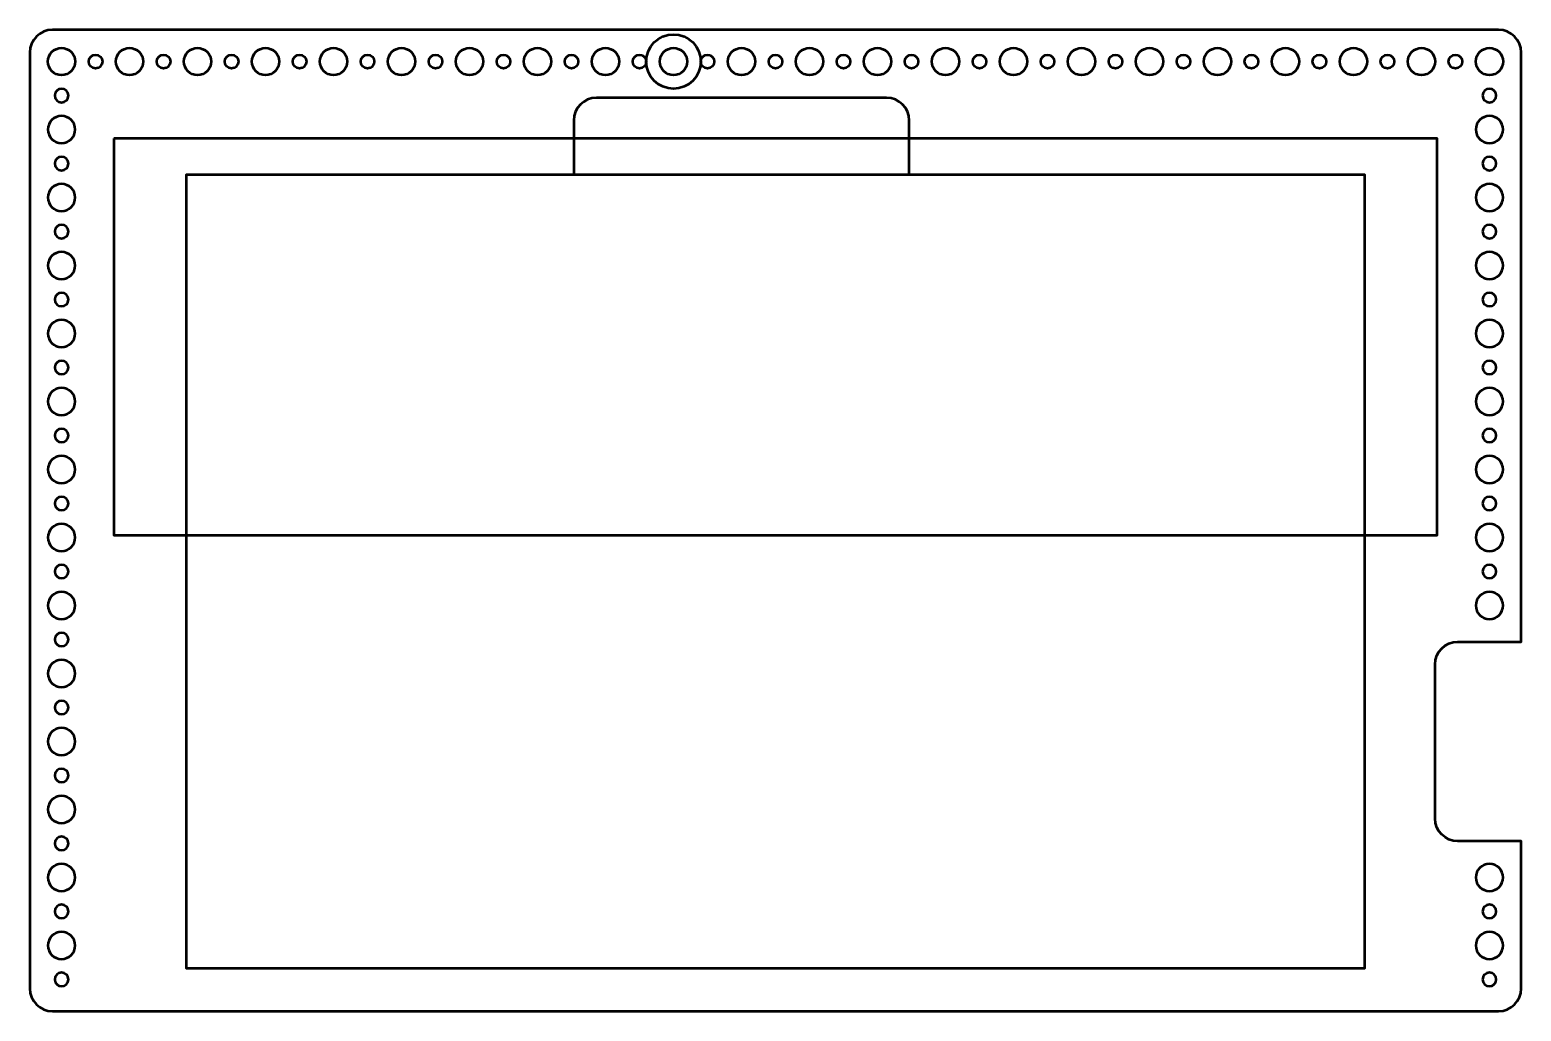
# Model space of a CAD drawing. Header units: centimetres. Extents: x -16.4 to 16.4, y -22.8 to 22.8.
# Drawn here: x -16.45 to 16.45, y -22.82 to -1.18 of the extents above; entities that cross this region are included whole.
import ezdxf

# ---------------------------------------------------------------- set-up
doc = ezdxf.new("R2010")
doc.units = ezdxf.units.CM
doc.header["$MEASUREMENT"] = 0
doc.layers.add('Layer 1', color=7, linetype='Continuous')

msp = doc.modelspace()

# ---------------------------------------------------------------- linework, layer by layer
at = {"layer": 'Layer 1', "color": 30, "lineweight": 53}
msp.add_lwpolyline([(-13, -21.875), (13, -21.875), (13, -4.375), (-13, -4.375), (-13, -21.875)], close=True, dxfattribs=at)
at = {"layer": 'Layer 1', "color": 4, "lineweight": 53}
msp.add_ellipse((-2.24999, -1.87501), major_axis=(0, 0.60001), ratio=1, dxfattribs=at)
at = {"layer": 'Layer 1', "lineweight": 53}
for centre, major_axis in [((-15.74999, -1.87501), (0, 0.30001)), ((-14.24999, -1.87501), (0, 0.30001)), ((-12.74999, -1.87501), (0, 0.30001)), ((-11.24999, -1.87501), (0, 0.30001)), ((-9.74999, -1.87501), (0, 0.30001)), ((-8.24999, -1.87501), (0, 0.30001)), ((-6.74999, -1.87501), (0, 0.30001)), ((-5.24999, -1.87501), (0, 0.30001)), ((-3.74999, -1.87501), (0, 0.30001)), ((-2.24999, -1.87501), (0, 0.30001)), ((-0.74999, -1.87501), (0, 0.30001)), ((0.75001, -1.87501), (0, 0.30001)), ((2.25001, -1.87501), (0, 0.30001)), ((3.75001, -1.87501), (0, 0.30001)), ((5.25001, -1.87501), (0, 0.30001)), ((6.75001, -1.87501), (0, 0.30001)), ((8.25001, -1.87501), (0, 0.30001)), ((9.75001, -1.87501), (0, 0.30001)), ((11.25001, -1.87501), (0, 0.30001)), ((12.75001, -1.87501), (0, 0.30001)), ((14.25001, -1.87501), (0, 0.30001)), ((15.75001, -1.87501), (0, 0.30001)), ((-15, -1.875), (0, 0.15)), ((-13.5, -1.875), (0, 0.15)), ((-12, -1.875), (0, 0.15)), ((-10.5, -1.875), (0, 0.15)), ((-9, -1.875), (0, 0.15)), ((-7.5, -1.875), (0, 0.15)), ((-6, -1.875), (0, 0.15)), ((-4.5, -1.875), (0, 0.15)), ((-3, -1.875), (0, 0.15)), ((-1.5, -1.875), (0, 0.15)), ((0, -1.875), (0, 0.15)), ((1.5, -1.875), (0, 0.15)), ((3, -1.875), (0, 0.15)), ((4.5, -1.875), (0, 0.15)), ((6, -1.875), (0, 0.15)), ((7.5, -1.875), (0, 0.15)), ((9, -1.875), (0, 0.15)), ((10.5, -1.875), (0, 0.15)), ((12, -1.875), (0, 0.15)), ((13.5, -1.875), (0, 0.15)), ((15, -1.875), (0, 0.15))]:
    msp.add_ellipse(centre, major_axis=major_axis, ratio=1, dxfattribs=at)
for points, knots in [([(-16.45, -22.325), (-16.45, -22.325), (-16.45, -1.675), (-16.45, -1.675), (-16.45, -1.675), (-16.45, -1.39886), (-16.22614, -1.175), (-15.95, -1.175), (-15.95, -1.175), (-15.95, -1.175), (15.95, -1.175), (15.95, -1.175), (15.95, -1.175), (16.22614, -1.175), (16.45, -1.39886), (16.45, -1.675), (16.45, -1.675), (16.45, -1.675), (16.45, -14.675), (16.45, -14.675), (16.45, -14.675), (16.45, -14.675), (15.05, -14.675), (15.05, -14.675), (15.05, -14.675), (14.77386, -14.675), (14.55, -14.89886), (14.55, -15.175), (14.55, -15.175), (14.55, -15.175), (14.55, -18.575), (14.55, -18.575), (14.55, -18.575), (14.55, -18.85114), (14.77386, -19.075), (15.05, -19.075), (15.05, -19.075), (15.05, -19.075), (16.45, -19.075), (16.45, -19.075), (16.45, -19.075), (16.45, -19.075), (16.45, -22.325), (16.45, -22.325), (16.45, -22.325), (16.45, -22.60114), (16.22614, -22.825), (15.95, -22.825), (15.95, -22.825), (15.95, -22.825), (-15.95, -22.825), (-15.95, -22.825), (-15.95, -22.825), (-16.22614, -22.825), (-16.45, -22.60114), (-16.45, -22.325)], [0, 0, 0, 0, 0.06666667, 0.06666667, 0.06666667, 0.06666667, 0.13333333, 0.13333333, 0.13333333, 0.13333333, 0.2, 0.2, 0.2, 0.2, 0.26666667, 0.26666667, 0.26666667, 0.26666667, 0.33333333, 0.33333333, 0.33333333, 0.33333333, 0.4, 0.4, 0.4, 0.4, 0.46666667, 0.46666667, 0.46666667, 0.46666667, 0.53333333, 0.53333333, 0.53333333, 0.53333333, 0.6, 0.6, 0.6, 0.6, 0.66666667, 0.66666667, 0.66666667, 0.66666667, 0.73333333, 0.73333333, 0.73333333, 0.73333333, 0.8, 0.8, 0.8, 0.8, 0.86666667, 0.86666667, 0.86666667, 0.86666667, 1, 1, 1, 1]), ([(-15.9, -2.625), (-15.9, -2.54216), (-15.83284, -2.475), (-15.75, -2.475), (-15.75, -2.475), (-15.66716, -2.475), (-15.6, -2.54216), (-15.6, -2.625), (-15.6, -2.625), (-15.6, -2.70784), (-15.66716, -2.775), (-15.75, -2.775), (-15.75, -2.775), (-15.83284, -2.775), (-15.9, -2.70784), (-15.9, -2.625)], [0, 0, 0, 0, 0.2, 0.2, 0.2, 0.2, 0.4, 0.4, 0.4, 0.4, 0.6, 0.6, 0.6, 0.6, 1, 1, 1, 1]), ([(15.6, -2.625), (15.6, -2.54216), (15.66716, -2.475), (15.75, -2.475), (15.75, -2.475), (15.83284, -2.475), (15.9, -2.54216), (15.9, -2.625), (15.9, -2.625), (15.9, -2.70784), (15.83284, -2.775), (15.75, -2.775), (15.75, -2.775), (15.66716, -2.775), (15.6, -2.70784), (15.6, -2.625)], [0, 0, 0, 0, 0.2, 0.2, 0.2, 0.2, 0.4, 0.4, 0.4, 0.4, 0.6, 0.6, 0.6, 0.6, 1, 1, 1, 1]), ([(-13, -4.375), (-13, -4.375), (-4.45, -4.375), (-4.45, -4.375), (-4.45, -4.375), (-4.45, -4.375), (-4.45, -3.175), (-4.45, -3.175), (-4.45, -3.175), (-4.45, -2.89886), (-4.22614, -2.675), (-3.95, -2.675), (-3.95, -2.675), (-3.95, -2.675), (2.45, -2.675), (2.45, -2.675), (2.45, -2.675), (2.72614, -2.675), (2.95, -2.89886), (2.95, -3.175), (2.95, -3.175), (2.95, -3.175), (2.95, -4.375), (2.95, -4.375), (2.95, -4.375), (2.95, -4.375), (13, -4.375), (13, -4.375), (13, -4.375), (13, -4.375), (13, -21.875), (13, -21.875), (13, -21.875), (13, -21.875), (-13, -21.875), (-13, -21.875), (-13, -21.875), (-13, -21.875), (-13, -4.375), (-13, -4.375)], [0, 0, 0, 0, 0.09090909, 0.09090909, 0.09090909, 0.09090909, 0.18181818, 0.18181818, 0.18181818, 0.18181818, 0.27272727, 0.27272727, 0.27272727, 0.27272727, 0.36363636, 0.36363636, 0.36363636, 0.36363636, 0.45454545, 0.45454545, 0.45454545, 0.45454545, 0.54545455, 0.54545455, 0.54545455, 0.54545455, 0.63636364, 0.63636364, 0.63636364, 0.63636364, 0.72727273, 0.72727273, 0.72727273, 0.72727273, 0.81818182, 0.81818182, 0.81818182, 0.81818182, 1, 1, 1, 1]), ([(-16.05, -3.375), (-16.05, -3.20931), (-15.91569, -3.075), (-15.75, -3.075), (-15.75, -3.075), (-15.58431, -3.075), (-15.45, -3.20931), (-15.45, -3.375), (-15.45, -3.375), (-15.45, -3.54069), (-15.58431, -3.675), (-15.75, -3.675), (-15.75, -3.675), (-15.91569, -3.675), (-16.05, -3.54069), (-16.05, -3.375)], [0, 0, 0, 0, 0.2, 0.2, 0.2, 0.2, 0.4, 0.4, 0.4, 0.4, 0.6, 0.6, 0.6, 0.6, 1, 1, 1, 1]), ([(15.45, -3.375), (15.45, -3.20931), (15.58431, -3.075), (15.75, -3.075), (15.75, -3.075), (15.91569, -3.075), (16.05, -3.20931), (16.05, -3.375), (16.05, -3.375), (16.05, -3.54069), (15.91569, -3.675), (15.75, -3.675), (15.75, -3.675), (15.58431, -3.675), (15.45, -3.54069), (15.45, -3.375)], [0, 0, 0, 0, 0.2, 0.2, 0.2, 0.2, 0.4, 0.4, 0.4, 0.4, 0.6, 0.6, 0.6, 0.6, 1, 1, 1, 1]), ([(-15.9, -4.125), (-15.9, -4.04216), (-15.83284, -3.975), (-15.75, -3.975), (-15.75, -3.975), (-15.66716, -3.975), (-15.6, -4.04216), (-15.6, -4.125), (-15.6, -4.125), (-15.6, -4.20784), (-15.66716, -4.275), (-15.75, -4.275), (-15.75, -4.275), (-15.83284, -4.275), (-15.9, -4.20784), (-15.9, -4.125)], [0, 0, 0, 0, 0.2, 0.2, 0.2, 0.2, 0.4, 0.4, 0.4, 0.4, 0.6, 0.6, 0.6, 0.6, 1, 1, 1, 1]), ([(15.6, -4.125), (15.6, -4.04216), (15.66716, -3.975), (15.75, -3.975), (15.75, -3.975), (15.83284, -3.975), (15.9, -4.04216), (15.9, -4.125), (15.9, -4.125), (15.9, -4.20784), (15.83284, -4.275), (15.75, -4.275), (15.75, -4.275), (15.66716, -4.275), (15.6, -4.20784), (15.6, -4.125)], [0, 0, 0, 0, 0.2, 0.2, 0.2, 0.2, 0.4, 0.4, 0.4, 0.4, 0.6, 0.6, 0.6, 0.6, 1, 1, 1, 1]), ([(-16.05, -4.875), (-16.05, -4.70931), (-15.91569, -4.575), (-15.75, -4.575), (-15.75, -4.575), (-15.58431, -4.575), (-15.45, -4.70931), (-15.45, -4.875), (-15.45, -4.875), (-15.45, -5.04069), (-15.58431, -5.175), (-15.75, -5.175), (-15.75, -5.175), (-15.91569, -5.175), (-16.05, -5.04069), (-16.05, -4.875)], [0, 0, 0, 0, 0.2, 0.2, 0.2, 0.2, 0.4, 0.4, 0.4, 0.4, 0.6, 0.6, 0.6, 0.6, 1, 1, 1, 1]), ([(15.45, -4.875), (15.45, -4.70931), (15.58431, -4.575), (15.75, -4.575), (15.75, -4.575), (15.91569, -4.575), (16.05, -4.70931), (16.05, -4.875), (16.05, -4.875), (16.05, -5.04069), (15.91569, -5.175), (15.75, -5.175), (15.75, -5.175), (15.58431, -5.175), (15.45, -5.04069), (15.45, -4.875)], [0, 0, 0, 0, 0.2, 0.2, 0.2, 0.2, 0.4, 0.4, 0.4, 0.4, 0.6, 0.6, 0.6, 0.6, 1, 1, 1, 1]), ([(-15.9, -5.625), (-15.9, -5.54216), (-15.83284, -5.475), (-15.75, -5.475), (-15.75, -5.475), (-15.66716, -5.475), (-15.6, -5.54216), (-15.6, -5.625), (-15.6, -5.625), (-15.6, -5.70784), (-15.66716, -5.775), (-15.75, -5.775), (-15.75, -5.775), (-15.83284, -5.775), (-15.9, -5.70784), (-15.9, -5.625)], [0, 0, 0, 0, 0.2, 0.2, 0.2, 0.2, 0.4, 0.4, 0.4, 0.4, 0.6, 0.6, 0.6, 0.6, 1, 1, 1, 1]), ([(15.6, -5.625), (15.6, -5.54216), (15.66716, -5.475), (15.75, -5.475), (15.75, -5.475), (15.83284, -5.475), (15.9, -5.54216), (15.9, -5.625), (15.9, -5.625), (15.9, -5.70784), (15.83284, -5.775), (15.75, -5.775), (15.75, -5.775), (15.66716, -5.775), (15.6, -5.70784), (15.6, -5.625)], [0, 0, 0, 0, 0.2, 0.2, 0.2, 0.2, 0.4, 0.4, 0.4, 0.4, 0.6, 0.6, 0.6, 0.6, 1, 1, 1, 1]), ([(-16.05, -6.375), (-16.05, -6.20931), (-15.91569, -6.075), (-15.75, -6.075), (-15.75, -6.075), (-15.58431, -6.075), (-15.45, -6.20931), (-15.45, -6.375), (-15.45, -6.375), (-15.45, -6.54069), (-15.58431, -6.675), (-15.75, -6.675), (-15.75, -6.675), (-15.91569, -6.675), (-16.05, -6.54069), (-16.05, -6.375)], [0, 0, 0, 0, 0.2, 0.2, 0.2, 0.2, 0.4, 0.4, 0.4, 0.4, 0.6, 0.6, 0.6, 0.6, 1, 1, 1, 1]), ([(15.45, -6.375), (15.45, -6.20931), (15.58431, -6.075), (15.75, -6.075), (15.75, -6.075), (15.91569, -6.075), (16.05, -6.20931), (16.05, -6.375), (16.05, -6.375), (16.05, -6.54069), (15.91569, -6.675), (15.75, -6.675), (15.75, -6.675), (15.58431, -6.675), (15.45, -6.54069), (15.45, -6.375)], [0, 0, 0, 0, 0.2, 0.2, 0.2, 0.2, 0.4, 0.4, 0.4, 0.4, 0.6, 0.6, 0.6, 0.6, 1, 1, 1, 1]), ([(-15.9, -7.125), (-15.9, -7.04216), (-15.83284, -6.975), (-15.75, -6.975), (-15.75, -6.975), (-15.66716, -6.975), (-15.6, -7.04216), (-15.6, -7.125), (-15.6, -7.125), (-15.6, -7.20784), (-15.66716, -7.275), (-15.75, -7.275), (-15.75, -7.275), (-15.83284, -7.275), (-15.9, -7.20784), (-15.9, -7.125)], [0, 0, 0, 0, 0.2, 0.2, 0.2, 0.2, 0.4, 0.4, 0.4, 0.4, 0.6, 0.6, 0.6, 0.6, 1, 1, 1, 1]), ([(15.6, -7.125), (15.6, -7.04216), (15.66716, -6.975), (15.75, -6.975), (15.75, -6.975), (15.83284, -6.975), (15.9, -7.04216), (15.9, -7.125), (15.9, -7.125), (15.9, -7.20784), (15.83284, -7.275), (15.75, -7.275), (15.75, -7.275), (15.66716, -7.275), (15.6, -7.20784), (15.6, -7.125)], [0, 0, 0, 0, 0.2, 0.2, 0.2, 0.2, 0.4, 0.4, 0.4, 0.4, 0.6, 0.6, 0.6, 0.6, 1, 1, 1, 1]), ([(-16.05, -7.875), (-16.05, -7.70931), (-15.91569, -7.575), (-15.75, -7.575), (-15.75, -7.575), (-15.58431, -7.575), (-15.45, -7.70931), (-15.45, -7.875), (-15.45, -7.875), (-15.45, -8.04069), (-15.58431, -8.175), (-15.75, -8.175), (-15.75, -8.175), (-15.91569, -8.175), (-16.05, -8.04069), (-16.05, -7.875)], [0, 0, 0, 0, 0.2, 0.2, 0.2, 0.2, 0.4, 0.4, 0.4, 0.4, 0.6, 0.6, 0.6, 0.6, 1, 1, 1, 1]), ([(15.45, -7.875), (15.45, -7.70931), (15.58431, -7.575), (15.75, -7.575), (15.75, -7.575), (15.91569, -7.575), (16.05, -7.70931), (16.05, -7.875), (16.05, -7.875), (16.05, -8.04069), (15.91569, -8.175), (15.75, -8.175), (15.75, -8.175), (15.58431, -8.175), (15.45, -8.04069), (15.45, -7.875)], [0, 0, 0, 0, 0.2, 0.2, 0.2, 0.2, 0.4, 0.4, 0.4, 0.4, 0.6, 0.6, 0.6, 0.6, 1, 1, 1, 1]), ([(-15.9, -8.625), (-15.9, -8.54216), (-15.83284, -8.475), (-15.75, -8.475), (-15.75, -8.475), (-15.66716, -8.475), (-15.6, -8.54216), (-15.6, -8.625), (-15.6, -8.625), (-15.6, -8.70784), (-15.66716, -8.775), (-15.75, -8.775), (-15.75, -8.775), (-15.83284, -8.775), (-15.9, -8.70784), (-15.9, -8.625)], [0, 0, 0, 0, 0.2, 0.2, 0.2, 0.2, 0.4, 0.4, 0.4, 0.4, 0.6, 0.6, 0.6, 0.6, 1, 1, 1, 1]), ([(15.6, -8.625), (15.6, -8.54216), (15.66716, -8.475), (15.75, -8.475), (15.75, -8.475), (15.83284, -8.475), (15.9, -8.54216), (15.9, -8.625), (15.9, -8.625), (15.9, -8.70784), (15.83284, -8.775), (15.75, -8.775), (15.75, -8.775), (15.66716, -8.775), (15.6, -8.70784), (15.6, -8.625)], [0, 0, 0, 0, 0.2, 0.2, 0.2, 0.2, 0.4, 0.4, 0.4, 0.4, 0.6, 0.6, 0.6, 0.6, 1, 1, 1, 1]), ([(-16.05, -9.375), (-16.05, -9.20931), (-15.91569, -9.075), (-15.75, -9.075), (-15.75, -9.075), (-15.58431, -9.075), (-15.45, -9.20931), (-15.45, -9.375), (-15.45, -9.375), (-15.45, -9.54069), (-15.58431, -9.675), (-15.75, -9.675), (-15.75, -9.675), (-15.91569, -9.675), (-16.05, -9.54069), (-16.05, -9.375)], [0, 0, 0, 0, 0.2, 0.2, 0.2, 0.2, 0.4, 0.4, 0.4, 0.4, 0.6, 0.6, 0.6, 0.6, 1, 1, 1, 1]), ([(15.45, -9.375), (15.45, -9.20931), (15.58431, -9.075), (15.75, -9.075), (15.75, -9.075), (15.91569, -9.075), (16.05, -9.20931), (16.05, -9.375), (16.05, -9.375), (16.05, -9.54069), (15.91569, -9.675), (15.75, -9.675), (15.75, -9.675), (15.58431, -9.675), (15.45, -9.54069), (15.45, -9.375)], [0, 0, 0, 0, 0.2, 0.2, 0.2, 0.2, 0.4, 0.4, 0.4, 0.4, 0.6, 0.6, 0.6, 0.6, 1, 1, 1, 1]), ([(-15.9, -10.125), (-15.9, -10.04216), (-15.83284, -9.975), (-15.75, -9.975), (-15.75, -9.975), (-15.66716, -9.975), (-15.6, -10.04216), (-15.6, -10.125), (-15.6, -10.125), (-15.6, -10.20784), (-15.66716, -10.275), (-15.75, -10.275), (-15.75, -10.275), (-15.83284, -10.275), (-15.9, -10.20784), (-15.9, -10.125)], [0, 0, 0, 0, 0.2, 0.2, 0.2, 0.2, 0.4, 0.4, 0.4, 0.4, 0.6, 0.6, 0.6, 0.6, 1, 1, 1, 1]), ([(15.6, -10.125), (15.6, -10.04216), (15.66716, -9.975), (15.75, -9.975), (15.75, -9.975), (15.83284, -9.975), (15.9, -10.04216), (15.9, -10.125), (15.9, -10.125), (15.9, -10.20784), (15.83284, -10.275), (15.75, -10.275), (15.75, -10.275), (15.66716, -10.275), (15.6, -10.20784), (15.6, -10.125)], [0, 0, 0, 0, 0.2, 0.2, 0.2, 0.2, 0.4, 0.4, 0.4, 0.4, 0.6, 0.6, 0.6, 0.6, 1, 1, 1, 1]), ([(-16.05, -10.875), (-16.05, -10.70931), (-15.91569, -10.575), (-15.75, -10.575), (-15.75, -10.575), (-15.58431, -10.575), (-15.45, -10.70931), (-15.45, -10.875), (-15.45, -10.875), (-15.45, -11.04069), (-15.58431, -11.175), (-15.75, -11.175), (-15.75, -11.175), (-15.91569, -11.175), (-16.05, -11.04069), (-16.05, -10.875)], [0, 0, 0, 0, 0.2, 0.2, 0.2, 0.2, 0.4, 0.4, 0.4, 0.4, 0.6, 0.6, 0.6, 0.6, 1, 1, 1, 1]), ([(15.45, -10.875), (15.45, -10.70931), (15.58431, -10.575), (15.75, -10.575), (15.75, -10.575), (15.91569, -10.575), (16.05, -10.70931), (16.05, -10.875), (16.05, -10.875), (16.05, -11.04069), (15.91569, -11.175), (15.75, -11.175), (15.75, -11.175), (15.58431, -11.175), (15.45, -11.04069), (15.45, -10.875)], [0, 0, 0, 0, 0.2, 0.2, 0.2, 0.2, 0.4, 0.4, 0.4, 0.4, 0.6, 0.6, 0.6, 0.6, 1, 1, 1, 1]), ([(-15.9, -11.625), (-15.9, -11.54216), (-15.83284, -11.475), (-15.75, -11.475), (-15.75, -11.475), (-15.66716, -11.475), (-15.6, -11.54216), (-15.6, -11.625), (-15.6, -11.625), (-15.6, -11.70784), (-15.66716, -11.775), (-15.75, -11.775), (-15.75, -11.775), (-15.83284, -11.775), (-15.9, -11.70784), (-15.9, -11.625)], [0, 0, 0, 0, 0.2, 0.2, 0.2, 0.2, 0.4, 0.4, 0.4, 0.4, 0.6, 0.6, 0.6, 0.6, 1, 1, 1, 1]), ([(15.6, -11.625), (15.6, -11.54216), (15.66716, -11.475), (15.75, -11.475), (15.75, -11.475), (15.83284, -11.475), (15.9, -11.54216), (15.9, -11.625), (15.9, -11.625), (15.9, -11.70784), (15.83284, -11.775), (15.75, -11.775), (15.75, -11.775), (15.66716, -11.775), (15.6, -11.70784), (15.6, -11.625)], [0, 0, 0, 0, 0.2, 0.2, 0.2, 0.2, 0.4, 0.4, 0.4, 0.4, 0.6, 0.6, 0.6, 0.6, 1, 1, 1, 1]), ([(-16.05, -12.375), (-16.05, -12.20931), (-15.91569, -12.075), (-15.75, -12.075), (-15.75, -12.075), (-15.58431, -12.075), (-15.45, -12.20931), (-15.45, -12.375), (-15.45, -12.375), (-15.45, -12.54069), (-15.58431, -12.675), (-15.75, -12.675), (-15.75, -12.675), (-15.91569, -12.675), (-16.05, -12.54069), (-16.05, -12.375)], [0, 0, 0, 0, 0.2, 0.2, 0.2, 0.2, 0.4, 0.4, 0.4, 0.4, 0.6, 0.6, 0.6, 0.6, 1, 1, 1, 1]), ([(15.45, -12.375), (15.45, -12.20931), (15.58431, -12.075), (15.75, -12.075), (15.75, -12.075), (15.91569, -12.075), (16.05, -12.20931), (16.05, -12.375), (16.05, -12.375), (16.05, -12.54069), (15.91569, -12.675), (15.75, -12.675), (15.75, -12.675), (15.58431, -12.675), (15.45, -12.54069), (15.45, -12.375)], [0, 0, 0, 0, 0.2, 0.2, 0.2, 0.2, 0.4, 0.4, 0.4, 0.4, 0.6, 0.6, 0.6, 0.6, 1, 1, 1, 1]), ([(-15.9, -13.125), (-15.9, -13.04216), (-15.83284, -12.975), (-15.75, -12.975), (-15.75, -12.975), (-15.66716, -12.975), (-15.6, -13.04216), (-15.6, -13.125), (-15.6, -13.125), (-15.6, -13.20784), (-15.66716, -13.275), (-15.75, -13.275), (-15.75, -13.275), (-15.83284, -13.275), (-15.9, -13.20784), (-15.9, -13.125)], [0, 0, 0, 0, 0.2, 0.2, 0.2, 0.2, 0.4, 0.4, 0.4, 0.4, 0.6, 0.6, 0.6, 0.6, 1, 1, 1, 1]), ([(15.6, -13.125), (15.6, -13.04216), (15.66716, -12.975), (15.75, -12.975), (15.75, -12.975), (15.83284, -12.975), (15.9, -13.04216), (15.9, -13.125), (15.9, -13.125), (15.9, -13.20784), (15.83284, -13.275), (15.75, -13.275), (15.75, -13.275), (15.66716, -13.275), (15.6, -13.20784), (15.6, -13.125)], [0, 0, 0, 0, 0.2, 0.2, 0.2, 0.2, 0.4, 0.4, 0.4, 0.4, 0.6, 0.6, 0.6, 0.6, 1, 1, 1, 1]), ([(-16.05, -13.875), (-16.05, -13.70931), (-15.91569, -13.575), (-15.75, -13.575), (-15.75, -13.575), (-15.58431, -13.575), (-15.45, -13.70931), (-15.45, -13.875), (-15.45, -13.875), (-15.45, -14.04069), (-15.58431, -14.175), (-15.75, -14.175), (-15.75, -14.175), (-15.91569, -14.175), (-16.05, -14.04069), (-16.05, -13.875)], [0, 0, 0, 0, 0.2, 0.2, 0.2, 0.2, 0.4, 0.4, 0.4, 0.4, 0.6, 0.6, 0.6, 0.6, 1, 1, 1, 1]), ([(15.45, -13.875), (15.45, -13.70931), (15.58431, -13.575), (15.75, -13.575), (15.75, -13.575), (15.91569, -13.575), (16.05, -13.70931), (16.05, -13.875), (16.05, -13.875), (16.05, -14.04069), (15.91569, -14.175), (15.75, -14.175), (15.75, -14.175), (15.58431, -14.175), (15.45, -14.04069), (15.45, -13.875)], [0, 0, 0, 0, 0.2, 0.2, 0.2, 0.2, 0.4, 0.4, 0.4, 0.4, 0.6, 0.6, 0.6, 0.6, 1, 1, 1, 1]), ([(-15.9, -14.625), (-15.9, -14.54216), (-15.83284, -14.475), (-15.75, -14.475), (-15.75, -14.475), (-15.66716, -14.475), (-15.6, -14.54216), (-15.6, -14.625), (-15.6, -14.625), (-15.6, -14.70784), (-15.66716, -14.775), (-15.75, -14.775), (-15.75, -14.775), (-15.83284, -14.775), (-15.9, -14.70784), (-15.9, -14.625)], [0, 0, 0, 0, 0.2, 0.2, 0.2, 0.2, 0.4, 0.4, 0.4, 0.4, 0.6, 0.6, 0.6, 0.6, 1, 1, 1, 1]), ([(-16.05, -15.375), (-16.05, -15.20931), (-15.91569, -15.075), (-15.75, -15.075), (-15.75, -15.075), (-15.58431, -15.075), (-15.45, -15.20931), (-15.45, -15.375), (-15.45, -15.375), (-15.45, -15.54069), (-15.58431, -15.675), (-15.75, -15.675), (-15.75, -15.675), (-15.91569, -15.675), (-16.05, -15.54069), (-16.05, -15.375)], [0, 0, 0, 0, 0.2, 0.2, 0.2, 0.2, 0.4, 0.4, 0.4, 0.4, 0.6, 0.6, 0.6, 0.6, 1, 1, 1, 1]), ([(-15.9, -16.125), (-15.9, -16.04216), (-15.83284, -15.975), (-15.75, -15.975), (-15.75, -15.975), (-15.66716, -15.975), (-15.6, -16.04216), (-15.6, -16.125), (-15.6, -16.125), (-15.6, -16.20784), (-15.66716, -16.275), (-15.75, -16.275), (-15.75, -16.275), (-15.83284, -16.275), (-15.9, -16.20784), (-15.9, -16.125)], [0, 0, 0, 0, 0.2, 0.2, 0.2, 0.2, 0.4, 0.4, 0.4, 0.4, 0.6, 0.6, 0.6, 0.6, 1, 1, 1, 1]), ([(-16.05, -16.875), (-16.05, -16.70931), (-15.91569, -16.575), (-15.75, -16.575), (-15.75, -16.575), (-15.58431, -16.575), (-15.45, -16.70931), (-15.45, -16.875), (-15.45, -16.875), (-15.45, -17.04069), (-15.58431, -17.175), (-15.75, -17.175), (-15.75, -17.175), (-15.91569, -17.175), (-16.05, -17.04069), (-16.05, -16.875)], [0, 0, 0, 0, 0.2, 0.2, 0.2, 0.2, 0.4, 0.4, 0.4, 0.4, 0.6, 0.6, 0.6, 0.6, 1, 1, 1, 1]), ([(-15.9, -17.625), (-15.9, -17.54216), (-15.83284, -17.475), (-15.75, -17.475), (-15.75, -17.475), (-15.66716, -17.475), (-15.6, -17.54216), (-15.6, -17.625), (-15.6, -17.625), (-15.6, -17.70784), (-15.66716, -17.775), (-15.75, -17.775), (-15.75, -17.775), (-15.83284, -17.775), (-15.9, -17.70784), (-15.9, -17.625)], [0, 0, 0, 0, 0.2, 0.2, 0.2, 0.2, 0.4, 0.4, 0.4, 0.4, 0.6, 0.6, 0.6, 0.6, 1, 1, 1, 1]), ([(-16.05, -18.375), (-16.05, -18.20931), (-15.91569, -18.075), (-15.75, -18.075), (-15.75, -18.075), (-15.58431, -18.075), (-15.45, -18.20931), (-15.45, -18.375), (-15.45, -18.375), (-15.45, -18.54069), (-15.58431, -18.675), (-15.75, -18.675), (-15.75, -18.675), (-15.91569, -18.675), (-16.05, -18.54069), (-16.05, -18.375)], [0, 0, 0, 0, 0.2, 0.2, 0.2, 0.2, 0.4, 0.4, 0.4, 0.4, 0.6, 0.6, 0.6, 0.6, 1, 1, 1, 1]), ([(-15.9, -19.125), (-15.9, -19.04216), (-15.83284, -18.975), (-15.75, -18.975), (-15.75, -18.975), (-15.66716, -18.975), (-15.6, -19.04216), (-15.6, -19.125), (-15.6, -19.125), (-15.6, -19.20784), (-15.66716, -19.275), (-15.75, -19.275), (-15.75, -19.275), (-15.83284, -19.275), (-15.9, -19.20784), (-15.9, -19.125)], [0, 0, 0, 0, 0.2, 0.2, 0.2, 0.2, 0.4, 0.4, 0.4, 0.4, 0.6, 0.6, 0.6, 0.6, 1, 1, 1, 1]), ([(-16.05, -19.875), (-16.05, -19.70931), (-15.91569, -19.575), (-15.75, -19.575), (-15.75, -19.575), (-15.58431, -19.575), (-15.45, -19.70931), (-15.45, -19.875), (-15.45, -19.875), (-15.45, -20.04069), (-15.58431, -20.175), (-15.75, -20.175), (-15.75, -20.175), (-15.91569, -20.175), (-16.05, -20.04069), (-16.05, -19.875)], [0, 0, 0, 0, 0.2, 0.2, 0.2, 0.2, 0.4, 0.4, 0.4, 0.4, 0.6, 0.6, 0.6, 0.6, 1, 1, 1, 1]), ([(15.45, -19.875), (15.45, -19.70931), (15.58431, -19.575), (15.75, -19.575), (15.75, -19.575), (15.91569, -19.575), (16.05, -19.70931), (16.05, -19.875), (16.05, -19.875), (16.05, -20.04069), (15.91569, -20.175), (15.75, -20.175), (15.75, -20.175), (15.58431, -20.175), (15.45, -20.04069), (15.45, -19.875)], [0, 0, 0, 0, 0.2, 0.2, 0.2, 0.2, 0.4, 0.4, 0.4, 0.4, 0.6, 0.6, 0.6, 0.6, 1, 1, 1, 1]), ([(-15.9, -20.625), (-15.9, -20.54216), (-15.83284, -20.475), (-15.75, -20.475), (-15.75, -20.475), (-15.66716, -20.475), (-15.6, -20.54216), (-15.6, -20.625), (-15.6, -20.625), (-15.6, -20.70784), (-15.66716, -20.775), (-15.75, -20.775), (-15.75, -20.775), (-15.83284, -20.775), (-15.9, -20.70784), (-15.9, -20.625)], [0, 0, 0, 0, 0.2, 0.2, 0.2, 0.2, 0.4, 0.4, 0.4, 0.4, 0.6, 0.6, 0.6, 0.6, 1, 1, 1, 1]), ([(15.6, -20.625), (15.6, -20.54216), (15.66716, -20.475), (15.75, -20.475), (15.75, -20.475), (15.83284, -20.475), (15.9, -20.54216), (15.9, -20.625), (15.9, -20.625), (15.9, -20.70784), (15.83284, -20.775), (15.75, -20.775), (15.75, -20.775), (15.66716, -20.775), (15.6, -20.70784), (15.6, -20.625)], [0, 0, 0, 0, 0.2, 0.2, 0.2, 0.2, 0.4, 0.4, 0.4, 0.4, 0.6, 0.6, 0.6, 0.6, 1, 1, 1, 1]), ([(-16.05, -21.375), (-16.05, -21.20931), (-15.91569, -21.075), (-15.75, -21.075), (-15.75, -21.075), (-15.58431, -21.075), (-15.45, -21.20931), (-15.45, -21.375), (-15.45, -21.375), (-15.45, -21.54069), (-15.58431, -21.675), (-15.75, -21.675), (-15.75, -21.675), (-15.91569, -21.675), (-16.05, -21.54069), (-16.05, -21.375)], [0, 0, 0, 0, 0.2, 0.2, 0.2, 0.2, 0.4, 0.4, 0.4, 0.4, 0.6, 0.6, 0.6, 0.6, 1, 1, 1, 1]), ([(15.45, -21.375), (15.45, -21.20931), (15.58431, -21.075), (15.75, -21.075), (15.75, -21.075), (15.91569, -21.075), (16.05, -21.20931), (16.05, -21.375), (16.05, -21.375), (16.05, -21.54069), (15.91569, -21.675), (15.75, -21.675), (15.75, -21.675), (15.58431, -21.675), (15.45, -21.54069), (15.45, -21.375)], [0, 0, 0, 0, 0.2, 0.2, 0.2, 0.2, 0.4, 0.4, 0.4, 0.4, 0.6, 0.6, 0.6, 0.6, 1, 1, 1, 1]), ([(-15.9, -22.125), (-15.9, -22.04216), (-15.83284, -21.975), (-15.75, -21.975), (-15.75, -21.975), (-15.66716, -21.975), (-15.6, -22.04216), (-15.6, -22.125), (-15.6, -22.125), (-15.6, -22.20784), (-15.66716, -22.275), (-15.75, -22.275), (-15.75, -22.275), (-15.83284, -22.275), (-15.9, -22.20784), (-15.9, -22.125)], [0, 0, 0, 0, 0.2, 0.2, 0.2, 0.2, 0.4, 0.4, 0.4, 0.4, 0.6, 0.6, 0.6, 0.6, 1, 1, 1, 1]), ([(15.6, -22.125), (15.6, -22.04216), (15.66716, -21.975), (15.75, -21.975), (15.75, -21.975), (15.83284, -21.975), (15.9, -22.04216), (15.9, -22.125), (15.9, -22.125), (15.9, -22.20784), (15.83284, -22.275), (15.75, -22.275), (15.75, -22.275), (15.66716, -22.275), (15.6, -22.20784), (15.6, -22.125)], [0, 0, 0, 0, 0.2, 0.2, 0.2, 0.2, 0.4, 0.4, 0.4, 0.4, 0.6, 0.6, 0.6, 0.6, 1, 1, 1, 1])]:
    msp.add_open_spline(points, degree=3, knots=knots, dxfattribs=at)
at = {"layer": 'Layer 1', "color": 5, "lineweight": 53}
msp.add_open_spline([(-14.6, -3.575), (-14.6, -3.575), (14.6, -3.575), (14.6, -3.575), (14.6, -3.575), (14.6, -3.575), (14.6, -12.325), (14.6, -12.325), (14.6, -12.325), (14.6, -12.325), (-14.6, -12.325), (-14.6, -12.325), (-14.6, -12.325), (-14.6, -12.325), (-14.6, -3.575), (-14.6, -3.575)], degree=3, knots=[0, 0, 0, 0, 0.2, 0.2, 0.2, 0.2, 0.4, 0.4, 0.4, 0.4, 0.6, 0.6, 0.6, 0.6, 1, 1, 1, 1], dxfattribs=at)

doc.saveas('drawing.dxf')
